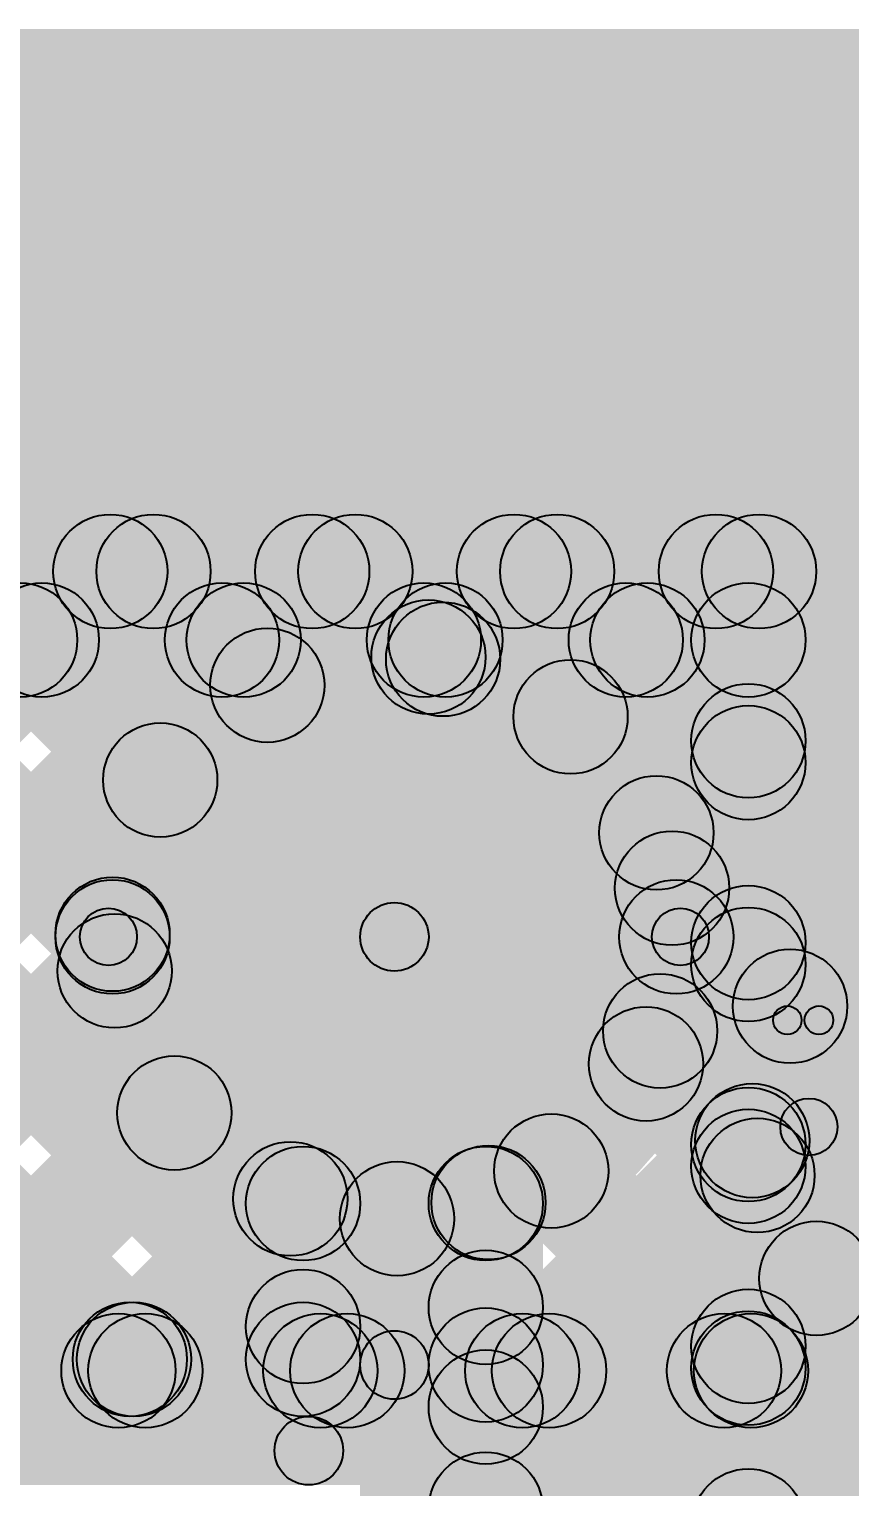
# Model space of a CAD drawing. Header units: millimetres. Extents: x 0 to 2, y 0 to 5.09.
# Drawn here: x 1.626 to 1.7698, y 4.8387 to 5.094 of the extents above; entities that cross this region are included whole.
import ezdxf

# ---------------------------------------------------------------- set-up
doc = ezdxf.new("R2010")
doc.units = ezdxf.units.MM
doc.header["$MEASUREMENT"] = 0
for name, color, linetype in [('BottomLayer', 5, 'Continuous'), ('BottomSolder', 6, 'Continuous'), ('PadHoleLayer', 156, 'Continuous'), ('TopLayer', 1, 'Continuous'), ('TopOverlay', 2, 'Continuous'), ('TopSolder', 216, 'Continuous')]:
    doc.layers.add(name, color=color, linetype=linetype)

# ---------------------------------------------------------------- blocks, each defined once
blk = doc.blocks.new('2305018_2_1')
at = {"layer": 'BottomSolder'}
h = blk.add_hatch(color=6, dxfattribs=at)
edge = h.paths.add_edge_path()
edge.add_arc((0.1752, 0.03937), 0.02073, 180, 360)
edge.add_line((0.19593, 0.03937), (0.19593, 0.07874))
edge.add_arc((0.1752, 0.07874), 0.02073, 0, 180)
edge.add_line((0.15446, 0.07874), (0.15446, 0.03937))
at = {"layer": 'TopOverlay'}
for points in [[(-0.1939, 0.10675), (-0.1939, 0.11175), (0.1939, 0.11175), (0.1939, 0.10675)], [(0.1914, 0.10925), (0.1964, 0.10925), (0.1964, 0.10372), (0.1914, 0.10372)]]:
    blk.add_hatch(color=2, dxfattribs=at).paths.add_polyline_path(points)
h = blk.add_hatch(color=2, dxfattribs=at)
edge = h.paths.add_edge_path()
edge.add_arc((0.1939, 0.10925), 0.0025, 0, 360)
h = blk.add_hatch(color=2, dxfattribs=at)
edge = h.paths.add_edge_path()
edge.add_arc((0.1939, 0.10925), 0.0025, 0, 360)
h = blk.add_hatch(color=2, dxfattribs=at)
edge = h.paths.add_edge_path()
edge.add_arc((0.1939, 0.10372), 0.0025, 0, 360)
at = {"layer": 'TopSolder'}
h = blk.add_hatch(color=216, dxfattribs=at)
edge = h.paths.add_edge_path()
edge.add_arc((0.1752, 0.03937), 0.02073, 180, 360)
edge.add_line((0.19593, 0.03937), (0.19593, 0.07874))
edge.add_arc((0.1752, 0.07874), 0.02073, 0, 180)
edge.add_line((0.15446, 0.07874), (0.15446, 0.03937))
at = {"layer": 'TopOverlay'}
for centre in [(0.1939, 0.10925), (0.1939, 0.10925), (0.1939, 0.10372)]:
    blk.add_circle(centre, 0.0025, dxfattribs=at)
blk = doc.blocks.new('TEST_POINT_8')
at = {"layer": 'BottomLayer'}
h = blk.add_hatch(color=5, dxfattribs=at)
edge = h.paths.add_edge_path()
edge.add_arc((0, 0), 0.03937, 0, 360)
at = {"layer": 'BottomSolder'}
h = blk.add_hatch(color=6, dxfattribs=at)
edge = h.paths.add_edge_path()
edge.add_arc((0, 0), 0.04337, 0, 360)
at = {"layer": 'PadHoleLayer'}
h = blk.add_hatch(color=156, dxfattribs=at)
edge = h.paths.add_edge_path()
edge.add_arc((0, 0), 0.02165, 0, 360)
at = {"layer": 'TopLayer'}
h = blk.add_hatch(color=1, dxfattribs=at)
edge = h.paths.add_edge_path()
edge.add_arc((0, 0), 0.03937, 0, 360)
at = {"layer": 'TopOverlay'}
h = blk.add_hatch(color=2, dxfattribs=at)
edge = h.paths.add_edge_path()
edge.add_arc((-0.05009, 0), 0.005, 0, 360)
h = blk.add_hatch(color=2, dxfattribs=at)
edge = h.paths.add_edge_path()
edge.add_arc((0.05009, 0), 0.005, 0, 360)
at = {"layer": 'TopSolder'}
h = blk.add_hatch(color=216, dxfattribs=at)
edge = h.paths.add_edge_path()
edge.add_arc((0, 0), 0.04337, 0, 360)
at = {"layer": 'TopOverlay', "const_width": 0.01}
blk.add_lwpolyline([(0.05009, 0, 1), (-0.05009, 0, 1)], format="xyb", close=True, dxfattribs=at)
at = {"layer": 'TopOverlay'}
for centre in [(-0.05009, 0), (0.05009, 0)]:
    blk.add_circle(centre, 0.005, dxfattribs=at)

msp = doc.modelspace()

# ---------------------------------------------------------------- hatches: boundary and pattern name
at = {"layer": 'BottomLayer'}
for points in [[(1.08, 4.989), (1.08, 5.009), (1.84823, 5.009), (1.84823, 4.989)], [(1.57002, 4.99193), (1.58416, 5.00607), (1.6477, 4.94253), (1.63356, 4.92839)], [(1.61215, 4.95676), (1.59801, 4.9709), (1.63317, 5.00607), (1.64731, 4.99193)], [(1.60538, 4.99193), (1.61952, 5.00607), (1.65605, 4.96954), (1.64191, 4.9554)], [(1.62137, 4.93063), (1.60723, 4.94477), (1.66853, 5.00607), (1.68267, 4.99193)], [(1.64073, 4.99193), (1.65487, 5.00607), (1.67481, 4.98614), (1.66067, 4.972)], [(1.67609, 4.99193), (1.69023, 5.00607), (1.7056, 4.9907), (1.69146, 4.97656)], [(1.70303, 4.97694), (1.68889, 4.99108), (1.70388, 5.00607), (1.71802, 4.99193)], [(1.71144, 4.99193), (1.72559, 5.00607), (1.7873, 4.94436), (1.77316, 4.93021)], [(1.72792, 4.96647), (1.71378, 4.98061), (1.73924, 5.00607), (1.75338, 4.99193)], [(1.74296, 4.94615), (1.72881, 4.96029), (1.77459, 5.00607), (1.78873, 4.99193)], [(1.74361, 4.91145), (1.72947, 4.92559), (1.80995, 5.00607), (1.82409, 4.99193)], [(1.7468, 4.99193), (1.76094, 5.00607), (1.82151, 4.9455), (1.80737, 4.93136)], [(1.73156, 4.93646), (1.7457, 4.9506), (1.76638, 4.92993), (1.75223, 4.91578)], [(1.58707, 4.86098), (1.57293, 4.87512), (1.63392, 4.93611), (1.64806, 4.92197)], [(1.60665, 4.91995), (1.62079, 4.93409), (1.68881, 4.86607), (1.67467, 4.85193)], [(1.727, 4.90567), (1.74114, 4.91981), (1.76066, 4.90028), (1.74652, 4.88614)], [(1.61338, 4.85193), (1.59924, 4.86607), (1.64439, 4.91122), (1.65853, 4.89708)], [(1.59543, 4.89581), (1.60957, 4.90996), (1.65345, 4.86607), (1.63931, 4.85193)], [(1.71945, 4.85193), (1.7053, 4.86607), (1.74561, 4.90637), (1.75975, 4.89223)], [(1.7626, 4.8967), (1.7626, 4.9067), (1.80902, 4.9067), (1.80902, 4.8967)], [(1.7104, 4.88691), (1.72454, 4.90105), (1.75952, 4.86607), (1.74538, 4.85193)], [(1.64874, 4.85193), (1.63459, 4.86607), (1.66471, 4.89619), (1.67885, 4.88204)], [(1.68409, 4.85193), (1.66995, 4.86607), (1.69941, 4.89553), (1.71355, 4.88139)], [(1.68339, 4.87856), (1.69753, 4.8927), (1.72416, 4.86607), (1.71002, 4.85193)], [(1.7548, 4.85193), (1.74066, 4.86607), (1.75684, 4.88225), (1.77098, 4.86811)], [(1.58, 4.849), (1.58, 4.869), (1.785, 4.869), (1.785, 4.849)], [(1.578, 4.839), (1.578, 4.849), (1.785, 4.849), (1.785, 4.839)]]:
    msp.add_hatch(color=5, dxfattribs=at).paths.add_polyline_path(points)
h = msp.add_hatch(color=5, dxfattribs=at)
edge = h.paths.add_edge_path()
edge.add_arc((1.64024, 4.999), 0.01, 0, 360)
h = msp.add_hatch(color=5, dxfattribs=at)
edge = h.paths.add_edge_path()
edge.add_arc((1.6478, 4.999), 0.01, 0, 360)
h = msp.add_hatch(color=5, dxfattribs=at)
edge = h.paths.add_edge_path()
edge.add_arc((1.6756, 4.999), 0.01, 0, 360)
h = msp.add_hatch(color=5, dxfattribs=at)
edge = h.paths.add_edge_path()
edge.add_arc((1.68316, 4.999), 0.01, 0, 360)
h = msp.add_hatch(color=5, dxfattribs=at)
edge = h.paths.add_edge_path()
edge.add_arc((1.71095, 4.999), 0.01, 0, 360)
h = msp.add_hatch(color=5, dxfattribs=at)
edge = h.paths.add_edge_path()
edge.add_arc((1.71851, 4.999), 0.01, 0, 360)
h = msp.add_hatch(color=5, dxfattribs=at)
edge = h.paths.add_edge_path()
edge.add_arc((1.74631, 4.999), 0.01, 0, 360)
h = msp.add_hatch(color=5, dxfattribs=at)
edge = h.paths.add_edge_path()
edge.add_arc((1.75387, 4.999), 0.01, 0, 360)
h = msp.add_hatch(color=5, dxfattribs=at)
edge = h.paths.add_edge_path()
edge.add_arc((1.69596, 4.98401), 0.01, 0, 360)
h = msp.add_hatch(color=5, dxfattribs=at)
edge = h.paths.add_edge_path()
edge.add_arc((1.69853, 4.98363), 0.01, 0, 360)
h = msp.add_hatch(color=5, dxfattribs=at)
edge = h.paths.add_edge_path()
edge.add_arc((1.66774, 4.97907), 0.01, 0, 360)
h = msp.add_hatch(color=5, dxfattribs=at)
edge = h.paths.add_edge_path()
edge.add_arc((1.72085, 4.97354), 0.01, 0, 360)
h = msp.add_hatch(color=5, dxfattribs=at)
edge = h.paths.add_edge_path()
edge.add_arc((1.64898, 4.96247), 0.01, 0, 360)
h = msp.add_hatch(color=5, dxfattribs=at)
edge = h.paths.add_edge_path()
edge.add_arc((1.73589, 4.95322), 0.01, 0, 360)
h = msp.add_hatch(color=5, dxfattribs=at)
edge = h.paths.add_edge_path()
edge.add_arc((1.73863, 4.94353), 0.01, 0, 360)
h = msp.add_hatch(color=5, dxfattribs=at)
edge = h.paths.add_edge_path()
edge.add_arc((1.64063, 4.93546), 0.01, 0, 360)
h = msp.add_hatch(color=5, dxfattribs=at)
edge = h.paths.add_edge_path()
edge.add_arc((1.64063, 4.935), 0.01, 0, 360)
h = msp.add_hatch(color=5, dxfattribs=at)
edge = h.paths.add_edge_path()
edge.add_arc((1.73937, 4.935), 0.01, 0, 360)
h = msp.add_hatch(color=5, dxfattribs=at)
edge = h.paths.add_edge_path()
edge.add_arc((1.64099, 4.92904), 0.01, 0, 360)
h = msp.add_hatch(color=5, dxfattribs=at)
edge = h.paths.add_edge_path()
edge.add_arc((1.7593, 4.92285), 0.01, 0, 360)
h = msp.add_hatch(color=5, dxfattribs=at)
edge = h.paths.add_edge_path()
edge.add_arc((1.73654, 4.91852), 0.01, 0, 360)
h = msp.add_hatch(color=5, dxfattribs=at)
edge = h.paths.add_edge_path()
edge.add_arc((1.73407, 4.91274), 0.01, 0, 360)
h = msp.add_hatch(color=5, dxfattribs=at)
edge = h.paths.add_edge_path()
edge.add_arc((1.65146, 4.90415), 0.01, 0, 360)
h = msp.add_hatch(color=5, dxfattribs=at)
edge = h.paths.add_edge_path()
edge.add_arc((1.75268, 4.8993), 0.01, 0, 360)
h = msp.add_hatch(color=5, dxfattribs=at)
edge = h.paths.add_edge_path()
edge.add_arc((1.7626, 4.9017), 0.005, 0, 360)
h = msp.add_hatch(color=5, dxfattribs=at)
edge = h.paths.add_edge_path()
edge.add_arc((1.71747, 4.89398), 0.01, 0, 360)
h = msp.add_hatch(color=5, dxfattribs=at)
edge = h.paths.add_edge_path()
edge.add_arc((1.75359, 4.89321), 0.01, 0, 360)
h = msp.add_hatch(color=5, dxfattribs=at)
edge = h.paths.add_edge_path()
edge.add_arc((1.67178, 4.88911), 0.01, 0, 360)
h = msp.add_hatch(color=5, dxfattribs=at)
edge = h.paths.add_edge_path()
edge.add_arc((1.70648, 4.88846), 0.01, 0, 360)
h = msp.add_hatch(color=5, dxfattribs=at)
edge = h.paths.add_edge_path()
edge.add_arc((1.69046, 4.88563), 0.01, 0, 360)
h = msp.add_hatch(color=5, dxfattribs=at)
edge = h.paths.add_edge_path()
edge.add_arc((1.76391, 4.87518), 0.01, 0, 360)
h = msp.add_hatch(color=5, dxfattribs=at)
edge = h.paths.add_edge_path()
edge.add_arc((1.64166, 4.859), 0.01, 0, 360)
h = msp.add_hatch(color=5, dxfattribs=at)
edge = h.paths.add_edge_path()
edge.add_arc((1.64638, 4.859), 0.01, 0, 360)
h = msp.add_hatch(color=5, dxfattribs=at)
edge = h.paths.add_edge_path()
edge.add_arc((1.67702, 4.859), 0.01, 0, 360)
h = msp.add_hatch(color=5, dxfattribs=at)
edge = h.paths.add_edge_path()
edge.add_arc((1.68174, 4.859), 0.01, 0, 360)
h = msp.add_hatch(color=5, dxfattribs=at)
edge = h.paths.add_edge_path()
edge.add_arc((1.71238, 4.859), 0.01, 0, 360)
h = msp.add_hatch(color=5, dxfattribs=at)
edge = h.paths.add_edge_path()
edge.add_arc((1.71709, 4.859), 0.01, 0, 360)
h = msp.add_hatch(color=5, dxfattribs=at)
edge = h.paths.add_edge_path()
edge.add_arc((1.74773, 4.859), 0.01, 0, 360)
h = msp.add_hatch(color=5, dxfattribs=at)
edge = h.paths.add_edge_path()
edge.add_arc((1.75245, 4.859), 0.01, 0, 360)
at = {"layer": 'TopLayer'}
for points in [[(1.103, 4.997), (1.847, 4.997), (1.847, 5.094), (1.103, 5.094)], [(1.762, 4.835), (1.995, 4.835), (1.995, 5.093), (1.762, 5.093)], [(1.14, 4.977), (1.14, 4.997), (1.752, 4.997), (1.752, 4.977)], [(1.58202, 4.97993), (1.59616, 4.99407), (1.6477, 4.94253), (1.63356, 4.92839)], [(1.61215, 4.95676), (1.59801, 4.9709), (1.62117, 4.99407), (1.63531, 4.97993)], [(1.62137, 4.93063), (1.60723, 4.94477), (1.65653, 4.99407), (1.67067, 4.97993)], [(1.61738, 4.97993), (1.63152, 4.99407), (1.65605, 4.96954), (1.64191, 4.9554)], [(1.65273, 4.97993), (1.66688, 4.99407), (1.67481, 4.98614), (1.66067, 4.972)], [(1.68809, 4.97993), (1.70223, 4.99407), (1.7056, 4.9907), (1.69146, 4.97656)], [(1.70303, 4.97694), (1.68889, 4.99108), (1.69188, 4.99407), (1.70602, 4.97993)], [(1.72792, 4.96647), (1.71378, 4.98061), (1.72724, 4.99407), (1.74138, 4.97993)], [(1.72344, 4.97993), (1.73759, 4.99407), (1.75907, 4.97259), (1.74493, 4.95844)], [(1.762, 4.83181), (1.742, 4.83181), (1.742, 4.987), (1.762, 4.987)], [(1.74296, 4.94615), (1.72881, 4.96029), (1.74493, 4.97641), (1.75907, 4.96226)], [(1.73156, 4.93646), (1.7457, 4.9506), (1.75907, 4.93723), (1.74493, 4.92309)], [(1.74361, 4.91145), (1.72947, 4.92559), (1.74493, 4.94105), (1.75907, 4.92691)], [(1.57807, 4.85198), (1.56393, 4.86612), (1.63392, 4.93611), (1.64806, 4.92197)], [(1.60665, 4.91995), (1.62079, 4.93409), (1.68107, 4.87381), (1.66693, 4.85967)], [(1.696, 4.86), (1.684, 4.86), (1.684, 4.935), (1.696, 4.935)], [(1.727, 4.90567), (1.74114, 4.91981), (1.75907, 4.90188), (1.74493, 4.88773)], [(1.61538, 4.85393), (1.60124, 4.86807), (1.64439, 4.91122), (1.65853, 4.89708)], [(1.59543, 4.89581), (1.60957, 4.90996), (1.65145, 4.86807), (1.63731, 4.85393)], [(1.71307, 4.84556), (1.69893, 4.8597), (1.74493, 4.9057), (1.75907, 4.89155)], [(1.7626, 4.8967), (1.7626, 4.9067), (1.80902, 4.9067), (1.80902, 4.8967)], [(1.7104, 4.88691), (1.72454, 4.90105), (1.75907, 4.86652), (1.74493, 4.85238)], [(1.65074, 4.85393), (1.63659, 4.86807), (1.66471, 4.89619), (1.67885, 4.88204)], [(1.684, 4.861), (1.664, 4.861), (1.664, 4.88829), (1.684, 4.88829)], [(1.716, 4.86), (1.696, 4.86), (1.696, 4.88829), (1.716, 4.88829)], [(1.69893, 4.86302), (1.71307, 4.87716), (1.75536, 4.83488), (1.74121, 4.82074)], [(1.605, 4.851), (1.605, 4.871), (1.674, 4.871), (1.674, 4.851)], [(1.71307, 4.8102), (1.69893, 4.82434), (1.74493, 4.87034), (1.75907, 4.8562)], [(1.696, 4.81178), (1.684, 4.81178), (1.684, 4.86), (1.696, 4.86)], [(1.716, 4.81178), (1.696, 4.81178), (1.696, 4.86), (1.716, 4.86)], [(1.605, 4.839), (1.605, 4.851), (1.675, 4.851), (1.675, 4.839)], [(1.69893, 4.82767), (1.71307, 4.84181), (1.73937, 4.81551), (1.72523, 4.80137)]]:
    msp.add_hatch(color=1, dxfattribs=at).paths.add_polyline_path(points)
h = msp.add_hatch(color=1, dxfattribs=at)
edge = h.paths.add_edge_path()
edge.add_arc((1.62445, 4.987), 0.01, 0, 360)
h = msp.add_hatch(color=1, dxfattribs=at)
edge = h.paths.add_edge_path()
edge.add_arc((1.62824, 4.987), 0.01, 0, 360)
h = msp.add_hatch(color=1, dxfattribs=at)
edge = h.paths.add_edge_path()
edge.add_arc((1.6598, 4.987), 0.01, 0, 360)
h = msp.add_hatch(color=1, dxfattribs=at)
edge = h.paths.add_edge_path()
edge.add_arc((1.6636, 4.987), 0.01, 0, 360)
h = msp.add_hatch(color=1, dxfattribs=at)
edge = h.paths.add_edge_path()
edge.add_arc((1.69516, 4.987), 0.01, 0, 360)
h = msp.add_hatch(color=1, dxfattribs=at)
edge = h.paths.add_edge_path()
edge.add_arc((1.69895, 4.987), 0.01, 0, 360)
h = msp.add_hatch(color=1, dxfattribs=at)
edge = h.paths.add_edge_path()
edge.add_arc((1.73052, 4.987), 0.01, 0, 360)
h = msp.add_hatch(color=1, dxfattribs=at)
edge = h.paths.add_edge_path()
edge.add_arc((1.73431, 4.987), 0.01, 0, 360)
h = msp.add_hatch(color=1, dxfattribs=at)
edge = h.paths.add_edge_path()
edge.add_arc((1.752, 4.987), 0.01, 0, 360)
h = msp.add_hatch(color=1, dxfattribs=at)
edge = h.paths.add_edge_path()
edge.add_arc((1.752, 4.987), 0.01, 0, 360)
h = msp.add_hatch(color=1, dxfattribs=at)
edge = h.paths.add_edge_path()
edge.add_arc((1.69596, 4.98401), 0.01, 0, 360)
h = msp.add_hatch(color=1, dxfattribs=at)
edge = h.paths.add_edge_path()
edge.add_arc((1.69853, 4.98363), 0.01, 0, 360)
h = msp.add_hatch(color=1, dxfattribs=at)
edge = h.paths.add_edge_path()
edge.add_arc((1.66774, 4.97907), 0.01, 0, 360)
h = msp.add_hatch(color=1, dxfattribs=at)
edge = h.paths.add_edge_path()
edge.add_arc((1.72085, 4.97354), 0.01, 0, 360)
h = msp.add_hatch(color=1, dxfattribs=at)
edge = h.paths.add_edge_path()
edge.add_arc((1.752, 4.96934), 0.01, 0, 360)
h = msp.add_hatch(color=1, dxfattribs=at)
edge = h.paths.add_edge_path()
edge.add_arc((1.752, 4.96551), 0.01, 0, 360)
h = msp.add_hatch(color=1, dxfattribs=at)
edge = h.paths.add_edge_path()
edge.add_arc((1.64898, 4.96247), 0.01, 0, 360)
h = msp.add_hatch(color=1, dxfattribs=at)
edge = h.paths.add_edge_path()
edge.add_arc((1.73589, 4.95322), 0.01, 0, 360)
h = msp.add_hatch(color=1, dxfattribs=at)
edge = h.paths.add_edge_path()
edge.add_arc((1.73863, 4.94353), 0.01, 0, 360)
h = msp.add_hatch(color=1, dxfattribs=at)
edge = h.paths.add_edge_path()
edge.add_arc((1.64063, 4.93546), 0.01, 0, 360)
h = msp.add_hatch(color=1, dxfattribs=at)
edge = h.paths.add_edge_path()
edge.add_arc((1.73937, 4.935), 0.01, 0, 360)
h = msp.add_hatch(color=1, dxfattribs=at)
edge = h.paths.add_edge_path()
edge.add_arc((1.73937, 4.935), 0.01, 0, 360)
h = msp.add_hatch(color=1, dxfattribs=at)
edge = h.paths.add_edge_path()
edge.add_arc((1.752, 4.93398), 0.01, 0, 360)
h = msp.add_hatch(color=1, dxfattribs=at)
edge = h.paths.add_edge_path()
edge.add_arc((1.69, 4.935), 0.006, 0, 360)
h = msp.add_hatch(color=1, dxfattribs=at)
edge = h.paths.add_edge_path()
edge.add_arc((1.64099, 4.92904), 0.01, 0, 360)
h = msp.add_hatch(color=1, dxfattribs=at)
edge = h.paths.add_edge_path()
edge.add_arc((1.752, 4.93016), 0.01, 0, 360)
h = msp.add_hatch(color=1, dxfattribs=at)
edge = h.paths.add_edge_path()
edge.add_arc((1.73654, 4.91852), 0.01, 0, 360)
h = msp.add_hatch(color=1, dxfattribs=at)
edge = h.paths.add_edge_path()
edge.add_arc((1.73407, 4.91274), 0.01, 0, 360)
h = msp.add_hatch(color=1, dxfattribs=at)
edge = h.paths.add_edge_path()
edge.add_arc((1.65146, 4.90415), 0.01, 0, 360)
h = msp.add_hatch(color=1, dxfattribs=at)
edge = h.paths.add_edge_path()
edge.add_arc((1.752, 4.89862), 0.01, 0, 360)
h = msp.add_hatch(color=1, dxfattribs=at)
edge = h.paths.add_edge_path()
edge.add_arc((1.7626, 4.9017), 0.005, 0, 360)
h = msp.add_hatch(color=1, dxfattribs=at)
edge = h.paths.add_edge_path()
edge.add_arc((1.71747, 4.89398), 0.01, 0, 360)
h = msp.add_hatch(color=1, dxfattribs=at)
edge = h.paths.add_edge_path()
edge.add_arc((1.752, 4.8948), 0.01, 0, 360)
h = msp.add_hatch(color=1, dxfattribs=at)
edge = h.paths.add_edge_path()
edge.add_arc((1.67178, 4.88911), 0.01, 0, 360)
h = msp.add_hatch(color=1, dxfattribs=at)
edge = h.paths.add_edge_path()
edge.add_arc((1.674, 4.88829), 0.01, 0, 360)
h = msp.add_hatch(color=1, dxfattribs=at)
edge = h.paths.add_edge_path()
edge.add_arc((1.674, 4.88829), 0.01, 0, 360)
h = msp.add_hatch(color=1, dxfattribs=at)
edge = h.paths.add_edge_path()
edge.add_arc((1.706, 4.88829), 0.01, 0, 360)
h = msp.add_hatch(color=1, dxfattribs=at)
edge = h.paths.add_edge_path()
edge.add_arc((1.706, 4.88829), 0.01, 0, 360)
h = msp.add_hatch(color=1, dxfattribs=at)
edge = h.paths.add_edge_path()
edge.add_arc((1.706, 4.87009), 0.01, 0, 360)
h = msp.add_hatch(color=1, dxfattribs=at)
edge = h.paths.add_edge_path()
edge.add_arc((1.674, 4.86674), 0.01, 0, 360)
h = msp.add_hatch(color=1, dxfattribs=at)
edge = h.paths.add_edge_path()
edge.add_arc((1.752, 4.86327), 0.01, 0, 360)
h = msp.add_hatch(color=1, dxfattribs=at)
edge = h.paths.add_edge_path()
edge.add_arc((1.64366, 4.861), 0.01, 0, 360)
h = msp.add_hatch(color=1, dxfattribs=at)
edge = h.paths.add_edge_path()
edge.add_arc((1.64438, 4.861), 0.01, 0, 360)
h = msp.add_hatch(color=1, dxfattribs=at)
edge = h.paths.add_edge_path()
edge.add_arc((1.674, 4.861), 0.01, 0, 360)
h = msp.add_hatch(color=1, dxfattribs=at)
edge = h.paths.add_edge_path()
edge.add_arc((1.674, 4.861), 0.01, 0, 360)
h = msp.add_hatch(color=1, dxfattribs=at)
edge = h.paths.add_edge_path()
edge.add_arc((1.706, 4.86), 0.01, 0, 360)
h = msp.add_hatch(color=1, dxfattribs=at)
edge = h.paths.add_edge_path()
edge.add_arc((1.706, 4.86), 0.01, 0, 360)
h = msp.add_hatch(color=1, dxfattribs=at)
edge = h.paths.add_edge_path()
edge.add_arc((1.752, 4.85945), 0.01, 0, 360)
h = msp.add_hatch(color=1, dxfattribs=at)
edge = h.paths.add_edge_path()
edge.add_arc((1.69, 4.86), 0.006, 0, 360)
h = msp.add_hatch(color=1, dxfattribs=at)
edge = h.paths.add_edge_path()
edge.add_arc((1.69, 4.86), 0.006, 0, 360)
h = msp.add_hatch(color=1, dxfattribs=at)
edge = h.paths.add_edge_path()
edge.add_arc((1.69, 4.86), 0.006, 0, 360)
h = msp.add_hatch(color=1, dxfattribs=at)
edge = h.paths.add_edge_path()
edge.add_arc((1.706, 4.85263), 0.01, 0, 360)
h = msp.add_hatch(color=1, dxfattribs=at)
edge = h.paths.add_edge_path()
edge.add_arc((1.675, 4.845), 0.006, 0, 360)
h = msp.add_hatch(color=1, dxfattribs=at)
edge = h.paths.add_edge_path()
edge.add_arc((1.675, 4.845), 0.006, 0, 360)
h = msp.add_hatch(color=1, dxfattribs=at)
edge = h.paths.add_edge_path()
edge.add_arc((1.706, 4.83474), 0.01, 0, 360)
h = msp.add_hatch(color=1, dxfattribs=at)
edge = h.paths.add_edge_path()
edge.add_arc((1.752, 4.83181), 0.01, 0, 360)
h = msp.add_hatch(color=1, dxfattribs=at)
edge = h.paths.add_edge_path()
edge.add_arc((1.752, 4.83181), 0.01, 0, 360)

# ---------------------------------------------------------------- linework, layer by layer
at = {"layer": 'BottomLayer', "const_width": 0.02}
msp.add_lwpolyline([(1.73937, 4.935, 1), (1.64063, 4.935, 1)], format="xyb", close=True, dxfattribs=at)
msp.add_lwpolyline([(1.78933, 4.86496, -1), (1.78933, 4.93843)], format="xyb", dxfattribs=at)
at = {"layer": 'BottomLayer'}
for centre, radius in [((1.64024, 4.999), 0.01), ((1.6478, 4.999), 0.01), ((1.6756, 4.999), 0.01), ((1.68316, 4.999), 0.01), ((1.71095, 4.999), 0.01), ((1.71851, 4.999), 0.01), ((1.74631, 4.999), 0.01), ((1.75387, 4.999), 0.01), ((1.69596, 4.98401), 0.01), ((1.69853, 4.98363), 0.01), ((1.66774, 4.97907), 0.01), ((1.72085, 4.97354), 0.01), ((1.64898, 4.96247), 0.01), ((1.73589, 4.95322), 0.01), ((1.73863, 4.94353), 0.01), ((1.64063, 4.93546), 0.01), ((1.64063, 4.935), 0.01), ((1.73937, 4.935), 0.01), ((1.64099, 4.92904), 0.01), ((1.7593, 4.92285), 0.01), ((1.73654, 4.91852), 0.01), ((1.73407, 4.91274), 0.01), ((1.65146, 4.90415), 0.01), ((1.75268, 4.8993), 0.01), ((1.7626, 4.9017), 0.005), ((1.71747, 4.89398), 0.01), ((1.75359, 4.89321), 0.01), ((1.67178, 4.88911), 0.01), ((1.70648, 4.88846), 0.01), ((1.69046, 4.88563), 0.01), ((1.76391, 4.87518), 0.01), ((1.64166, 4.859), 0.01), ((1.64638, 4.859), 0.01), ((1.67702, 4.859), 0.01), ((1.68174, 4.859), 0.01), ((1.71238, 4.859), 0.01), ((1.71709, 4.859), 0.01), ((1.74773, 4.859), 0.01), ((1.75245, 4.859), 0.01)]:
    msp.add_circle(centre, radius, dxfattribs=at)
at = {"layer": 'TopLayer'}
for points, const_width in [([(1.674, 4.88829, -1.943477), (1.73937, 4.935)], 0.02), ([(1.73937, 4.935, -0.320531), (1.706, 4.88829)], 0.02), ([(1.69, 4.86, -0.414214), (1.675, 4.845)], 0.012), ([(1.77638, 4.7959, -0.90416), (1.752, 4.83181)], 0.02)]:
    msp.add_lwpolyline(points, format="xyb", dxfattribs=dict(at, const_width=const_width))
for centre, radius in [((1.62445, 4.987), 0.01), ((1.62824, 4.987), 0.01), ((1.6598, 4.987), 0.01), ((1.6636, 4.987), 0.01), ((1.69516, 4.987), 0.01), ((1.69895, 4.987), 0.01), ((1.73052, 4.987), 0.01), ((1.73431, 4.987), 0.01), ((1.752, 4.987), 0.01), ((1.752, 4.987), 0.01), ((1.69596, 4.98401), 0.01), ((1.69853, 4.98363), 0.01), ((1.66774, 4.97907), 0.01), ((1.72085, 4.97354), 0.01), ((1.752, 4.96934), 0.01), ((1.752, 4.96551), 0.01), ((1.64898, 4.96247), 0.01), ((1.73589, 4.95322), 0.01), ((1.73863, 4.94353), 0.01), ((1.64063, 4.93546), 0.01), ((1.73937, 4.935), 0.01), ((1.73937, 4.935), 0.01), ((1.752, 4.93398), 0.01), ((1.69, 4.935), 0.006), ((1.64099, 4.92904), 0.01), ((1.752, 4.93016), 0.01), ((1.73654, 4.91852), 0.01), ((1.73407, 4.91274), 0.01), ((1.65146, 4.90415), 0.01), ((1.752, 4.89862), 0.01), ((1.7626, 4.9017), 0.005), ((1.71747, 4.89398), 0.01), ((1.752, 4.8948), 0.01), ((1.67178, 4.88911), 0.01), ((1.674, 4.88829), 0.01), ((1.674, 4.88829), 0.01), ((1.706, 4.88829), 0.01), ((1.706, 4.88829), 0.01), ((1.706, 4.87009), 0.01), ((1.674, 4.86674), 0.01), ((1.752, 4.86327), 0.01), ((1.64366, 4.861), 0.01), ((1.64438, 4.861), 0.01), ((1.674, 4.861), 0.01), ((1.674, 4.861), 0.01), ((1.706, 4.86), 0.01), ((1.706, 4.86), 0.01), ((1.752, 4.85945), 0.01), ((1.69, 4.86), 0.006), ((1.69, 4.86), 0.006), ((1.69, 4.86), 0.006), ((1.706, 4.85263), 0.01), ((1.675, 4.845), 0.006), ((1.675, 4.845), 0.006), ((1.706, 4.83474), 0.01), ((1.752, 4.83181), 0.01), ((1.752, 4.83181), 0.01)]:
    msp.add_circle(centre, radius, dxfattribs=at)

# ---------------------------------------------------------------- block references
msp.add_blockref('TEST_POINT_8', (1.69, 4.935))
at = {"rotation": 90}
msp.add_blockref('2305018_2_1', (1.86807, 4.7265), dxfattribs=at)

# ---------------------------------------------------------------- texts
at = {"layer": 'TopOverlay'}
for s, p in [('RTS', (1.655, 4.85)), ('RXD', (1.525, 4.84953))]:
    msp.add_text(s, height=0.04, dxfattribs=at).set_placement(p)

doc.saveas('drawing.dxf')
